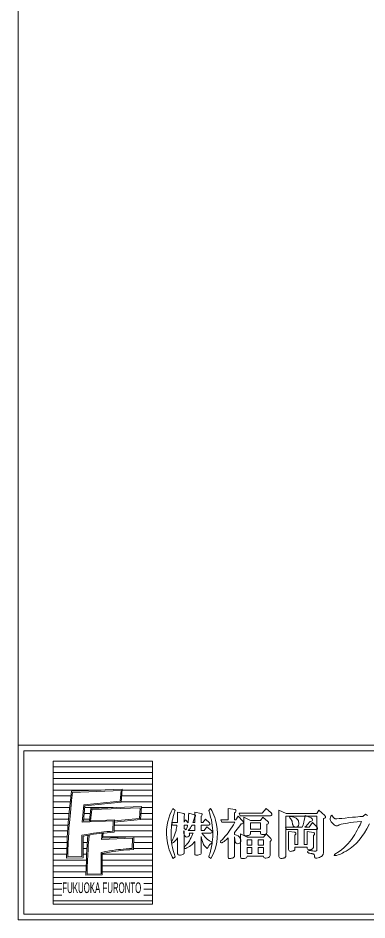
# Model space of a CAD drawing. Units: millimetres at full size, sheet at 1:20; details may follow other scales. Extents: x -16960 to 7878, y 6325 to 11789.
# Drawn here: x -16960 to -16062, y 6325 to 8646 of the extents above; entities that cross this region are included whole.
import ezdxf
from ezdxf.enums import TextEntityAlignment as Align

# ---------------------------------------------------------------- set-up
doc = ezdxf.new("R2010")
doc.units = ezdxf.units.MM
doc.header["$LTSCALE"] = 20
doc.layers.add('F-E', color=5, linetype='Continuous', lineweight=9)
doc.styles.add('HG教科書体', font='')
doc.styles.get('HG教科書体').set_extended_font_data('HG教科書体')

msp = doc.modelspace()

# ---------------------------------------------------------------- linework, layer by layer
at = {"layer": 'F-E'}
for p, q in [((-16960.49, 6325.46), (-16960.49, 11788.71)), ((-16960.49, 6775.46), (-15319.27, 6775.46)), ((-16960.49, 6325.46), (-16960.49, 6775.46)), ((-16960.49, 6775.46), (-14049.49, 6775.46)), ((-16870.17, 6734.53), (-16870.17, 6366.39)), ((-16870.17, 6734.53), (-16614.39, 6734.53)), ((-16614.39, 6734.53), (-16614.39, 6366.39)), ((-16741.13, 6548.87), (-16742.55, 6535.77)), ((-16782.5, 6517.92), (-16781.31, 6532.3)), ((-16781.31, 6532.3), (-16780.29, 6543.38)), ((-16742.55, 6535.77), (-16662.66, 6539.17)), ((-16662.66, 6539.17), (-16663.51, 6506.87)), ((-16783.86, 6493.31), (-16783.18, 6506.67)), ((-16783.18, 6506.67), (-16782.5, 6517.92)), ((-16724.5, 6500.21), (-16733.58, 6498.58)), ((-16716.17, 6501.57), (-16724.5, 6500.21)), ((-16708.59, 6502.66), (-16716.17, 6501.57)), ((-16701.76, 6503.47), (-16708.59, 6502.66)), ((-16695.87, 6504.15), (-16701.76, 6503.47)), ((-16689.11, 6504.83), (-16695.87, 6504.15)), ((-16681.46, 6505.51), (-16689.11, 6504.83)), ((-16672.92, 6506.19), (-16681.46, 6505.51)), ((-16663.51, 6506.87), (-16672.92, 6506.19)), ((-16785.22, 6460.26), (-16784.54, 6477.84)), ((-16784.54, 6477.84), (-16783.86, 6493.31)), ((-16733.58, 6498.58), (-16743.4, 6496.67)), ((-16743.4, 6496.67), (-16743.4, 6441.43)), ((-16785.9, 6440.58), (-16785.22, 6460.26)), ((-16743.4, 6441.43), (-16785.9, 6440.58)), ((-16614.39, 6366.39), (-16870.17, 6366.39)), ((-15319.27, 6325.46), (-16960.49, 6325.46)), ((-9120.49, 6325.46), (-16960.49, 6325.46))]:
    msp.add_line(p, q, dxfattribs=at)
at = {"layer": 'F-E', "color": 4, "lineweight": 5}
for p, q in [((-16945.49, 6340.46), (-16945.49, 6760.46)), ((-16945.49, 6760.46), (-15334.27, 6760.46)), ((-16870.17, 6734.53), (-16614.39, 6734.53)), ((-16870.17, 6719.53), (-16614.39, 6719.53)), ((-16870.17, 6704.53), (-16614.39, 6704.53)), ((-16870.17, 6689.53), (-16614.39, 6689.53)), ((-16870.17, 6674.53), (-16614.39, 6674.53)), ((-16870.17, 6659.53), (-16746.06, 6659.53)), ((-16870.17, 6644.53), (-16824.16, 6644.53)), ((-16695.21, 6658.51), (-16820.15, 6653.64)), ((-16697.31, 6631.22), (-16695.21, 6658.51)), ((-16692.78, 6644.53), (-16614.39, 6644.53)), ((-16692.12, 6659.53), (-16614.39, 6659.53)), ((-16870.17, 6629.53), (-16825.8, 6629.53)), ((-16693.93, 6629.53), (-16614.39, 6629.53)), ((-16870.17, 6614.53), (-16827.44, 6614.53)), ((-16870.17, 6599.53), (-16829.08, 6599.53)), ((-16790.14, 6599.53), (-16774.54, 6599.53)), ((-16788.51, 6614.53), (-16715.11, 6614.53)), ((-16643.13, 6599.53), (-16614.39, 6599.53)), ((-16642.48, 6614.53), (-16614.39, 6614.53)), ((-16870.17, 6584.53), (-16830.71, 6584.53)), ((-16870.17, 6569.53), (-16831.76, 6569.53)), ((-16791.77, 6584.53), (-16776.18, 6584.53)), ((-16712.55, 6569.53), (-16614.39, 6569.53)), ((-16644.28, 6584.53), (-16614.39, 6584.53)), ((-16870.17, 6554.53), (-16832.7, 6554.53)), ((-16712.95, 6554.53), (-16614.39, 6554.53)), ((-16870.17, 6539.53), (-16833.48, 6539.53)), ((-16870.17, 6524.53), (-16833.85, 6524.53)), ((-16793.11, 6524.53), (-16782.1, 6524.53)), ((-16741.44, 6539.53), (-16614.39, 6539.53)), ((-16662.87, 6524.53), (-16614.39, 6524.53)), ((-16870.17, 6509.53), (-16834.48, 6509.53)), ((-16793.11, 6509.53), (-16783.04, 6509.53)), ((-16663.27, 6509.53), (-16614.39, 6509.53)), ((-16870.17, 6494.53), (-16835.04, 6494.53)), ((-16870.17, 6479.53), (-16784.47, 6479.53)), ((-16793.11, 6494.53), (-16783.81, 6494.53)), ((-16743.4, 6494.53), (-16614.39, 6494.53)), ((-16743.4, 6479.53), (-16614.39, 6479.53)), ((-16870.17, 6464.53), (-16785.06, 6464.53)), ((-16743.4, 6464.53), (-16614.39, 6464.53)), ((-16870.17, 6449.53), (-16785.37, 6449.53)), ((-16870.17, 6434.53), (-16614.39, 6434.53)), ((-16743.4, 6449.53), (-16614.39, 6449.53)), ((-16870.17, 6419.53), (-16847.67, 6419.53)), ((-16636.89, 6419.53), (-16614.39, 6419.53)), ((-16870.17, 6404.53), (-16847.67, 6404.53)), ((-16870.17, 6389.53), (-16847.67, 6389.53)), ((-16636.89, 6404.53), (-16614.39, 6404.53)), ((-16636.89, 6389.53), (-16614.39, 6389.53)), ((-16870.17, 6374.53), (-16614.39, 6374.53)), ((-15334.27, 6340.46), (-16945.49, 6340.46))]:
    msp.add_line(p, q, dxfattribs=at)
at = {"layer": 'F-E'}
for points in [[(-16691.96, 6661.64), (-16694.51, 6628.49), (-16788.01, 6619.14), (-16792.26, 6580.04), (-16712.36, 6583.44), (-16713.21, 6551.14), (-16722.63, 6550.46), (-16731.16, 6549.78), (-16738.81, 6549.1), (-16745.58, 6548.42), (-16751.46, 6547.74), (-16758.29, 6546.93), (-16765.87, 6545.84), (-16774.2, 6544.48), (-16783.28, 6542.85), (-16793.11, 6540.94), (-16793.11, 6485.7), (-16835.6, 6484.85), (-16834.92, 6504.53), (-16834.24, 6522.11), (-16833.56, 6537.58), (-16832.88, 6550.94), (-16832.2, 6562.19), (-16831.01, 6576.57), (-16829.48, 6593.2), (-16827.61, 6612.07), (-16825.4, 6633.18), (-16822.85, 6656.54)], [(-16560.79, 6483.22), (-16563.7, 6488.3), (-16566.39, 6493.79), (-16568.88, 6499.7), (-16571.15, 6506.03), (-16573.22, 6512.78), (-16575.95, 6524.29), (-16577.64, 6535.75), (-16578.3, 6547.16), (-16577.92, 6558.53), (-16576.5, 6569.84), (-16574.69, 6578.74), (-16572.28, 6587.41), (-16569.27, 6595.86), (-16565.67, 6604.08), (-16561.47, 6612.08), (-16555.92, 6606.91), (-16557.16, 6603.45), (-16558.26, 6600.18), (-16559.25, 6597.09), (-16560.1, 6594.19), (-16560.82, 6591.47), (-16562.22, 6585.76), (-16563.39, 6580.18), (-16564.36, 6574.73), (-16565.1, 6569.42), (-16565.63, 6564.23), (-16566.13, 6555.84), (-16566.32, 6547.78), (-16566.21, 6540.06), (-16565.81, 6532.68), (-16565.1, 6525.64), (-16564.04, 6518.94), (-16562.59, 6511.82), (-16560.76, 6504.3), (-16558.53, 6496.37), (-16555.92, 6488.02)], [(-16464.41, 6612.08), (-16461.48, 6606.83), (-16458.78, 6601.23), (-16456.3, 6595.27), (-16454.04, 6588.97), (-16452, 6582.3), (-16449.44, 6571), (-16447.83, 6559.71), (-16447.18, 6548.42), (-16447.48, 6537.14), (-16448.73, 6525.86), (-16450.56, 6516.67), (-16452.97, 6507.82), (-16455.99, 6499.29), (-16459.61, 6491.09), (-16463.82, 6483.22), (-16469.29, 6487.95), (-16467.89, 6492.32), (-16466.7, 6496.05), (-16465.73, 6499.14), (-16464.98, 6501.58), (-16464.44, 6503.39), (-16463.04, 6509.58), (-16461.85, 6515.55), (-16460.89, 6521.29), (-16460.13, 6526.8), (-16459.6, 6532.08), (-16459.1, 6539.9), (-16458.9, 6547.5), (-16459.01, 6554.89), (-16459.42, 6562.06), (-16460.13, 6569.01), (-16461.18, 6575.68), (-16462.63, 6582.8), (-16464.46, 6590.38), (-16466.68, 6598.41), (-16469.29, 6606.9)], [(-16331.32, 6600.07), (-16321.47, 6612.62), (-16308.18, 6600.72), (-16307, 6598.76), (-16306.61, 6597.08), (-16307.02, 6595.69), (-16308.23, 6594.59), (-16310.24, 6593.78), (-16388.37, 6593.78), (-16391.07, 6600.07)], [(-16243.24, 6586.44), (-16241.29, 6584.68), (-16239.73, 6582.73), (-16238.55, 6580.59), (-16237.75, 6578.26), (-16237.33, 6575.74), (-16237.34, 6571.72), (-16238.24, 6568.59), (-16240.02, 6566.36), (-16242.7, 6565.02), (-16246.26, 6564.57), (-16247.83, 6564.75), (-16249.23, 6565.3), (-16250.46, 6566.21), (-16251.51, 6567.49), (-16252.39, 6569.13), (-16252.64, 6569.8), (-16252.94, 6570.87), (-16253.29, 6572.34), (-16253.67, 6574.21), (-16254.1, 6576.47), (-16254.83, 6579.37), (-16255.79, 6581.97), (-16256.98, 6584.28), (-16258.4, 6586.29), (-16260.05, 6588.01), (-16261.68, 6590.14), (-16261.83, 6591.49), (-16260.5, 6592.06), (-16257.69, 6591.86), (-16253.4, 6590.88), (-16250.59, 6589.96), (-16248.16, 6589.06), (-16246.13, 6588.17), (-16244.49, 6587.29)], [(-16532.75, 6569.37), (-16532.75, 6560.31), (-16531.19, 6559.6), (-16529.87, 6558.99), (-16528.79, 6558.46), (-16527.96, 6558.02), (-16527.38, 6557.67), (-16526.57, 6559.69), (-16525.8, 6561.87), (-16525.06, 6564.21), (-16524.36, 6566.71), (-16523.7, 6569.37)], [(-16505.38, 6569.37), (-16512.31, 6569.37), (-16514.34, 6565.87), (-16516.37, 6562.77), (-16518.41, 6560.07), (-16520.46, 6557.78), (-16522.51, 6555.9), (-16505.38, 6555.9)], [(-16361.87, 6575.47), (-16361.87, 6559.12), (-16336.12, 6559.12), (-16336.12, 6575.47)], [(-16370.49, 6489.81), (-16370.49, 6488.39), (-16370.91, 6486.73), (-16372.15, 6485.38), (-16374.23, 6484.34), (-16377.15, 6483.62), (-16380.89, 6483.22), (-16383.2, 6483.23), (-16384.99, 6483.7), (-16386.27, 6484.63), (-16387.04, 6486.01), (-16387.29, 6487.85), (-16387.29, 6546.89), (-16370.31, 6538.11), (-16328.12, 6538.11), (-16321.46, 6547.43), (-16309.47, 6535.2), (-16308.37, 6533.57), (-16307.96, 6531.98), (-16308.24, 6530.45), (-16309.21, 6528.98), (-16310.88, 6527.56), (-16311.22, 6527.38), (-16311.22, 6491.62), (-16311.66, 6489.57), (-16312.97, 6487.86), (-16315.16, 6486.51), (-16318.22, 6485.5), (-16322.16, 6484.84), (-16324.28, 6484.83), (-16325.92, 6485.23), (-16327.1, 6486.05), (-16327.8, 6487.28), (-16328.04, 6488.93), (-16328.04, 6489.81)], [(-16370.49, 6531.82), (-16370.49, 6518.18), (-16358.74, 6518.18), (-16358.74, 6531.82)], [(-16341.94, 6531.82), (-16341.94, 6518.18), (-16328.04, 6518.18), (-16328.04, 6531.82)], [(-16370.49, 6496.1), (-16358.74, 6496.1), (-16358.74, 6511.89), (-16370.49, 6511.89)], [(-16341.94, 6496.1), (-16328.04, 6496.1), (-16328.04, 6511.89), (-16341.94, 6511.89)]]:
    msp.add_lwpolyline(points, close=True, dxfattribs=at)
at = {"layer": 'F-E', "color": 4, "lineweight": 5}
for points in [[(-16820.15, 6653.64), (-16822.42, 6632.86), (-16824.63, 6611.76), (-16826.5, 6592.91), (-16828.02, 6576.31), (-16829.21, 6561.98), (-16829.89, 6550.77), (-16830.57, 6537.43), (-16831.25, 6521.98), (-16831.93, 6504.42), (-16832.5, 6487.91), (-16796.11, 6488.64), (-16796.11, 6543.42), (-16783.83, 6545.8), (-16774.71, 6547.44), (-16766.33, 6548.8), (-16758.68, 6549.9), (-16751.81, 6550.72), (-16745.9, 6551.41), (-16739.09, 6552.09), (-16731.41, 6552.77), (-16722.85, 6553.45), (-16716.14, 6553.94), (-16715.44, 6580.31), (-16795.61, 6576.9), (-16790.72, 6621.88), (-16697.31, 6631.22)], [(-16773.58, 6580.4), (-16772.72, 6588.59), (-16770.45, 6609.37), (-16645.51, 6614.24), (-16647.61, 6586.95), (-16712.81, 6580.43)], [(-16777.3, 6543.11), (-16778.32, 6532.04), (-16779.51, 6517.71), (-16780.19, 6506.5), (-16780.86, 6493.17), (-16781.54, 6477.71), (-16782.22, 6460.15), (-16782.79, 6443.64), (-16746.4, 6444.37), (-16746.4, 6499.15), (-16734.13, 6501.53), (-16725.01, 6503.17), (-16716.63, 6504.53), (-16708.98, 6505.63), (-16702.11, 6506.45), (-16696.2, 6507.14), (-16689.39, 6507.82), (-16681.71, 6508.5), (-16673.15, 6509.18), (-16666.43, 6509.67), (-16665.74, 6536.04), (-16745.91, 6532.63), (-16744.11, 6549.19)]]:
    msp.add_lwpolyline(points, dxfattribs=at)
at = {"layer": 'F-E'}
for points in [[(-16776.56, 6580.71), (-16775.7, 6588.91), (-16773.15, 6612.27), (-16642.26, 6617.37), (-16644.81, 6584.22), (-16712.52, 6577.45)], [(-16564.32, 6523.76), (-16564.89, 6524.51), (-16564.95, 6525.76), (-16564.51, 6527.49), (-16561.73, 6533.23), (-16559.34, 6538.62), (-16557.32, 6543.68), (-16555.68, 6548.39), (-16554.41, 6552.77), (-16553.59, 6555.68), (-16552.86, 6558.8), (-16552.21, 6562.12), (-16551.65, 6565.64), (-16551.17, 6569.37), (-16562.65, 6569.37), (-16564.64, 6576.36), (-16549.56, 6576.36), (-16549.56, 6602.92), (-16533.51, 6599.43), (-16532.54, 6598.7), (-16531.95, 6597.76), (-16531.74, 6596.61), (-16531.92, 6595.24), (-16532.48, 6593.67), (-16532.75, 6593.39), (-16532.75, 6577.06), (-16529.46, 6583.53), (-16522.65, 6575.44), (-16522.06, 6579.28), (-16521.6, 6583.68), (-16521.27, 6588.64), (-16521.07, 6594.15), (-16521.01, 6600.23), (-16506.06, 6596.21), (-16504.57, 6595.23), (-16503.75, 6594.09), (-16503.6, 6592.76), (-16504.12, 6591.26), (-16505.31, 6589.59), (-16506.04, 6589.22)], [(-16506.04, 6589.22), (-16507.02, 6585.77), (-16507.92, 6582.76), (-16508.74, 6580.19), (-16509.47, 6578.06), (-16510.12, 6576.36), (-16505.38, 6576.36), (-16505.38, 6602.92), (-16488.9, 6599.45), (-16487.22, 6598.47), (-16486.3, 6597.31), (-16486.15, 6595.97), (-16486.78, 6594.46), (-16488.17, 6592.76), (-16488.57, 6592.56), (-16488.57, 6576.36), (-16484.91, 6576.36), (-16477.74, 6584.61), (-16467.66, 6575.29), (-16466.83, 6573.78), (-16466.57, 6572.43), (-16466.88, 6571.25), (-16467.77, 6570.23), (-16469.22, 6569.37), (-16488.57, 6569.37), (-16488.57, 6555.9), (-16481.2, 6555.9), (-16474.11, 6565.22), (-16461.76, 6554.86), (-16460.77, 6553.31), (-16460.49, 6551.94), (-16460.91, 6550.75), (-16462.05, 6549.74), (-16463.88, 6548.91), (-16486.96, 6548.91), (-16483.21, 6543.46), (-16478.69, 6538.4), (-16473.4, 6533.71), (-16467.36, 6529.4), (-16460.56, 6525.47)], [(-16419.62, 6536.56), (-16421.67, 6534.14), (-16424.03, 6531.82), (-16426.7, 6529.62), (-16429.68, 6527.52), (-16432.96, 6525.53), (-16433.23, 6525.29), (-16433.56, 6525.04), (-16433.95, 6524.79), (-16434.41, 6524.52), (-16434.93, 6524.25), (-16436.87, 6524.06), (-16438.14, 6524.44), (-16438.72, 6525.38), (-16438.64, 6526.88), (-16437.87, 6528.94), (-16434.02, 6532.73), (-16430.27, 6536.72), (-16426.61, 6540.9), (-16423.05, 6545.29), (-16419.59, 6549.88), (-16416.31, 6554.35), (-16412.89, 6559.31), (-16409.34, 6564.75), (-16405.65, 6570.67), (-16401.84, 6577.07), (-16435.78, 6577.07), (-16438.47, 6583.36), (-16419.62, 6583.36), (-16419.62, 6612.08), (-16401.69, 6609.74), (-16400.1, 6608.96), (-16399.2, 6607.87), (-16398.97, 6606.45), (-16399.41, 6604.7), (-16400.54, 6602.64), (-16402.81, 6601.28), (-16402.81, 6583.36), (-16399.79, 6583.36), (-16393.68, 6592.15)], [(-16393.68, 6592.15), (-16381.52, 6579.78), (-16380.48, 6577.91), (-16380.15, 6576.32), (-16380.53, 6575), (-16381.63, 6573.97), (-16383.44, 6573.21), (-16385.63, 6572.78), (-16389.15, 6567.88), (-16392.63, 6563.19), (-16396.06, 6558.71), (-16399.46, 6554.44), (-16402.81, 6550.38), (-16402.81, 6545.37), (-16397.9, 6543.84), (-16393.83, 6541.78), (-16390.6, 6539.22), (-16388.2, 6536.14), (-16386.65, 6532.55), (-16386.34, 6529.6), (-16386.71, 6527.08), (-16387.76, 6524.99), (-16389.49, 6523.32), (-16391.9, 6522.07), (-16394.64, 6521.6), (-16396.95, 6521.95), (-16398.83, 6523.12), (-16400.27, 6525.12), (-16401.28, 6527.94), (-16401.52, 6529.44), (-16401.79, 6530.94), (-16402.11, 6532.43), (-16402.47, 6533.91), (-16402.87, 6535.38), (-16403.02, 6536.03), (-16403.1, 6536.79), (-16403.08, 6537.67), (-16402.99, 6538.67), (-16402.81, 6539.78), (-16402.81, 6490.46)], [(-16270.72, 6592.71), (-16270.72, 6491.62), (-16270.8, 6490.13), (-16271.06, 6488.84), (-16271.49, 6487.76), (-16272.08, 6486.88), (-16272.85, 6486.21), (-16273.56, 6485.71), (-16274.68, 6485.21), (-16276.21, 6484.73), (-16278.15, 6484.24), (-16280.51, 6483.77), (-16283.42, 6483.63), (-16285.69, 6484.07), (-16287.31, 6485.11), (-16288.28, 6486.73), (-16288.6, 6488.93), (-16288.6, 6607.77), (-16270.07, 6599), (-16191.23, 6599), (-16185.76, 6607.77), (-16170.75, 6594.3), (-16169.26, 6592.74), (-16168.42, 6591.37), (-16168.24, 6590.18), (-16168.71, 6589.17), (-16169.83, 6588.35), (-16170.08, 6588.25), (-16170.27, 6588.12), (-16170.4, 6587.96), (-16170.48, 6587.78), (-16170.51, 6587.58), (-16173.75, 6586.5), (-16173.75, 6500.78), (-16173.83, 6498.76), (-16174.06, 6496.96), (-16174.45, 6495.37), (-16174.99, 6494.01), (-16175.69, 6492.86), (-16177.27, 6490.9)], [(-16239.94, 6519.26), (-16239.94, 6558.23), (-16269.32, 6558.23), (-16271.36, 6564.52), (-16228.57, 6564.52), (-16226.45, 6570.68), (-16224.64, 6576.74), (-16223.15, 6582.7), (-16221.97, 6588.55), (-16221.11, 6594.3), (-16205.44, 6587.98), (-16203.21, 6585.72), (-16202.05, 6583.75), (-16201.96, 6582.09), (-16202.95, 6580.73), (-16205.01, 6579.67), (-16207.77, 6579.21), (-16210.31, 6575.97), (-16212.98, 6572.88), (-16215.76, 6569.94), (-16218.67, 6567.16), (-16221.69, 6564.52), (-16211.04, 6564.52), (-16201.68, 6575.99), (-16190.11, 6564.64), (-16189.26, 6562.89), (-16189.04, 6561.37), (-16189.44, 6560.09), (-16190.46, 6559.04), (-16192.1, 6558.23), (-16223.85, 6558.23), (-16223.85, 6519.26), (-16215.7, 6519.26), (-16215.7, 6552.82), (-16199.55, 6550.47), (-16197.98, 6549.71), (-16197.08, 6548.67), (-16196.87, 6547.35), (-16197.34, 6545.75), (-16198.49, 6543.86)], [(-16194.71, 6502.55), (-16193.21, 6502.85), (-16192.05, 6503.41), (-16191.21, 6504.25), (-16190.72, 6505.34), (-16190.55, 6506.71), (-16190.55, 6592.71), (-16270.72, 6592.71)], [(-16110.52, 6522.04), (-16101.91, 6532.89), (-16093.48, 6545.28), (-16090.18, 6550.34), (-16086.75, 6556.25), (-16083.2, 6563.02), (-16079.51, 6570.64), (-16075.69, 6579.11), (-16086.69, 6578.03), (-16096.38, 6576.96), (-16104.78, 6575.89), (-16111.87, 6574.82), (-16117.65, 6573.75), (-16127.9, 6571.59), (-16130.04, 6571.15), (-16131.95, 6570.65), (-16133.64, 6570.07), (-16135.09, 6569.43), (-16136.32, 6568.72), (-16137.79, 6568.07), (-16139.24, 6567.73), (-16140.67, 6567.69), (-16142.07, 6567.96), (-16143.45, 6568.53), (-16146.27, 6570.46), (-16148.93, 6572.67), (-16151.41, 6575.17), (-16153.72, 6577.94), (-16155.86, 6581), (-16156.78, 6583.97), (-16156.85, 6586.84), (-16156.09, 6589.61), (-16154.49, 6592.28), (-16152.04, 6594.84), (-16150.46, 6592.43), (-16149, 6590.42), (-16147.66, 6588.8), (-16146.44, 6587.58), (-16145.34, 6586.76), (-16144.41, 6586.36)], [(-16144.41, 6586.36), (-16143.33, 6586.04), (-16142.08, 6585.79), (-16140.68, 6585.61), (-16139.12, 6585.51), (-16133.18, 6586.2), (-16126.17, 6586.97), (-16118.08, 6587.84), (-16108.92, 6588.78), (-16098.68, 6589.82), (-16091.41, 6590.42), (-16085.15, 6590.93), (-16079.88, 6591.35), (-16075.61, 6591.69), (-16072.35, 6591.93), (-16065.24, 6597.54)], [(-16065.24, 6597.54), (-16060.69, 6594.29)], [(-16361.87, 6552.83), (-16361.87, 6548.73), (-16362.08, 6547.33), (-16362.71, 6546.07), (-16363.76, 6544.94), (-16365.23, 6543.95), (-16367.12, 6543.1), (-16368.5, 6542.68), (-16369.89, 6542.36), (-16371.27, 6542.12), (-16372.66, 6541.99), (-16374.04, 6541.94), (-16375.71, 6542.12), (-16377.01, 6542.68), (-16377.93, 6543.61), (-16378.49, 6544.91), (-16378.67, 6546.58), (-16378.67, 6589.99), (-16361.73, 6581.76), (-16335.69, 6581.76), (-16330.24, 6589.99), (-16317.12, 6578.88), (-16315.81, 6577.21), (-16315.3, 6575.65), (-16315.58, 6574.21), (-16316.67, 6572.88), (-16318.55, 6571.67), (-16319.31, 6571.42), (-16319.31, 6550.89), (-16319.52, 6549.46), (-16320.16, 6548.23), (-16321.23, 6547.21), (-16322.72, 6546.38), (-16324.63, 6545.76), (-16325.45, 6545.55), (-16326.5, 6545.39), (-16327.76, 6545.27), (-16329.24, 6545.2), (-16330.95, 6545.18), (-16332.81, 6545.34)], [(-16055.12, 6572.73), (-16062.32, 6559.88), (-16068.55, 6549.44), (-16075.08, 6539.82), (-16081.93, 6531.02), (-16089.08, 6523.05), (-16096.54, 6515.89), (-16100.67, 6512.44), (-16105.18, 6509.08), (-16110.08, 6505.82), (-16115.36, 6502.64), (-16121.02, 6499.55), (-16124.61, 6497.64), (-16128.31, 6495.86), (-16132.12, 6494.22), (-16136.03, 6492.73), (-16140.06, 6491.37), (-16142.95, 6490.94), (-16144.94, 6491.01), (-16146.01, 6491.57), (-16146.19, 6492.62), (-16145.45, 6494.16), (-16144.74, 6494.54), (-16143.59, 6495.18), (-16142, 6496.08), (-16139.97, 6497.25), (-16137.51, 6498.69), (-16128.32, 6504.94), (-16119.33, 6512.73), (-16110.52, 6522.04)], [(-16519.82, 6548.91), (-16518.98, 6547.33), (-16518.61, 6545.77), (-16518.72, 6544.22), (-16519.29, 6542.69), (-16520.34, 6541.16), (-16523.12, 6539.43), (-16525.7, 6538.78), (-16528.09, 6539.22), (-16530.27, 6540.75), (-16532.25, 6543.36), (-16532.68, 6545.5), (-16533.06, 6547.41), (-16533.39, 6549.1), (-16533.68, 6550.57), (-16533.92, 6551.82), (-16533.88, 6552.05), (-16533.74, 6552.48), (-16533.51, 6553.09), (-16533.18, 6553.89), (-16532.75, 6554.87), (-16532.75, 6497.55), (-16533.12, 6496.09), (-16534.21, 6494.84), (-16536.03, 6493.81), (-16538.58, 6493), (-16541.87, 6492.4), (-16544.63, 6492.36), (-16546.79, 6492.7), (-16548.32, 6493.4), (-16549.25, 6494.48), (-16549.56, 6495.93), (-16549.56, 6536.56), (-16552.78, 6532.31), (-16555.61, 6528.9), (-16558.03, 6526.33), (-16560.05, 6524.6), (-16561.66, 6523.72), (-16563.25, 6523.49), (-16564.32, 6523.76)], [(-16532.35, 6510.3), (-16531.8, 6511.83), (-16530.68, 6513.97), (-16528.98, 6516.73), (-16526.71, 6519.06), (-16524.59, 6521.47), (-16522.64, 6523.96), (-16520.84, 6526.51), (-16519.21, 6529.14), (-16516.82, 6533.36), (-16514.67, 6537.44), (-16512.77, 6541.4), (-16511.11, 6545.22), (-16509.69, 6548.91), (-16519.82, 6548.91)], [(-16332.81, 6545.34), (-16334.26, 6545.83), (-16335.29, 6546.65), (-16335.91, 6547.8), (-16336.12, 6549.27), (-16336.12, 6552.83), (-16361.87, 6552.83)], [(-16198.49, 6543.86), (-16199.61, 6543.12), (-16199.61, 6513.71), (-16199.76, 6512.15), (-16200.23, 6510.77), (-16201, 6509.56), (-16202.09, 6508.52), (-16203.49, 6507.66), (-16204.5, 6507), (-16205.61, 6506.5), (-16206.8, 6506.13), (-16208.09, 6505.91), (-16209.47, 6505.84), (-16211.71, 6505.9), (-16213.46, 6506.5), (-16214.7, 6507.64), (-16215.45, 6509.32), (-16215.7, 6511.55), (-16215.7, 6512.97), (-16247.55, 6512.97), (-16247.55, 6508.86), (-16247.67, 6507.52), (-16248.02, 6506.34), (-16248.61, 6505.33), (-16249.43, 6504.49), (-16250.49, 6503.82), (-16251.1, 6503.56), (-16251.95, 6503.26), (-16253.03, 6502.93), (-16254.35, 6502.57), (-16255.9, 6502.17), (-16258.68, 6501.97), (-16260.85, 6502.33), (-16262.4, 6503.24), (-16263.33, 6504.7), (-16263.64, 6506.71), (-16263.64, 6553.36), (-16247.3, 6550.97), (-16245.97, 6550), (-16245.21, 6548.86)], [(-16245.21, 6548.86), (-16245.04, 6547.55), (-16245.44, 6546.06), (-16246.42, 6544.41), (-16247.55, 6543.66), (-16247.55, 6519.26), (-16239.94, 6519.26)], [(-16460.56, 6525.47), (-16463.42, 6522.65), (-16466.15, 6519.6), (-16468.75, 6516.33), (-16471.22, 6512.82), (-16473.56, 6509.08), (-16476.33, 6512.05), (-16478.73, 6514.86), (-16480.76, 6517.49), (-16482.42, 6519.95), (-16483.7, 6522.24), (-16484.77, 6524.71), (-16485.79, 6527.75), (-16486.76, 6531.37), (-16487.69, 6535.56), (-16488.57, 6540.32), (-16488.57, 6497.55), (-16488.94, 6496.09), (-16490.03, 6494.84), (-16491.86, 6493.81), (-16494.41, 6493), (-16497.7, 6492.4), (-16500.46, 6492.34), (-16502.62, 6492.61), (-16504.15, 6493.21), (-16505.08, 6494.14), (-16505.38, 6495.4), (-16505.38, 6527.39), (-16507.61, 6524.4), (-16510.07, 6521.63), (-16512.77, 6519.08), (-16515.71, 6516.76), (-16518.89, 6514.66), (-16522.67, 6512.48), (-16525.85, 6510.83), (-16528.42, 6509.72), (-16530.38, 6509.13), (-16531.74, 6509.08), (-16532.33, 6509.39), (-16532.35, 6510.3)], [(-16402.81, 6490.46), (-16402.85, 6489.1), (-16403.4, 6487.86), (-16404.45, 6486.75), (-16406.02, 6485.76), (-16408.09, 6484.91), (-16409.44, 6484.47), (-16410.78, 6484.09), (-16412.12, 6483.75), (-16413.46, 6483.46), (-16414.79, 6483.22), (-16416.29, 6483.4), (-16417.53, 6483.92), (-16418.49, 6484.79), (-16419.19, 6486.01), (-16419.62, 6487.59), (-16419.62, 6536.56)], [(-16177.27, 6490.9), (-16179.26, 6489.14), (-16181.66, 6487.57), (-16184.47, 6486.21), (-16187.69, 6485.04), (-16190.58, 6484.53), (-16192.9, 6484.48), (-16194.65, 6484.87), (-16195.84, 6485.71), (-16196.46, 6486.99), (-16196.67, 6487.95), (-16196.88, 6489.11), (-16197.1, 6490.47), (-16197.31, 6492.04), (-16197.53, 6493.81), (-16197.89, 6494.16), (-16198.51, 6494.53), (-16199.4, 6494.89), (-16200.54, 6495.27), (-16201.95, 6495.66), (-16202.73, 6495.89), (-16203.79, 6496.17), (-16205.14, 6496.48), (-16206.78, 6496.83), (-16208.71, 6497.22), (-16209.41, 6497.25), (-16210.13, 6497.33), (-16210.89, 6497.47), (-16211.66, 6497.66), (-16212.47, 6497.91), (-16214.61, 6499.51), (-16215.28, 6500.95), (-16214.48, 6502.23), (-16212.21, 6503.36), (-16208.48, 6504.33), (-16204.83, 6503.75), (-16201.63, 6503.28), (-16198.87, 6502.92), (-16196.57, 6502.68), (-16194.71, 6502.55)]]:
    msp.add_lwpolyline(points, dxfattribs=at)

# ---------------------------------------------------------------- texts
at = {"layer": 'F-E', "color": 7, "style": 'HG教科書体', "width": 0.55}
msp.add_text('FUKUOKA FURONTO', height=27.49, dxfattribs=at).set_placement((-16846.41, 6386.46), align=Align.BOTTOM_LEFT)

doc.saveas('drawing.dxf')
